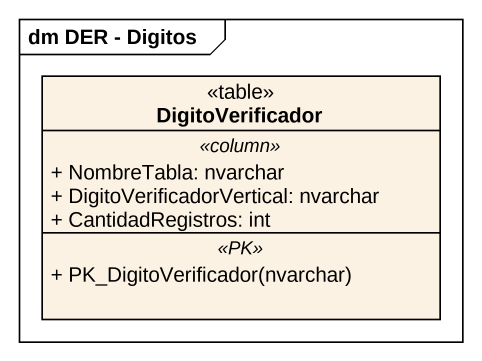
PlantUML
@startuml
mainframe dm DER - Digitos
hide circle
hide empty members
skinparam classAttributeIconSize 0
class DigitoVerificador <<table>> {
  .. <<column>> ..
  + NombreTabla: nvarchar
  + DigitoVerificadorVertical: nvarchar
  + CantidadRegistros: int
  .. <<PK>> ..
  + PK_DigitoVerificador(nvarchar)
}
@enduml
